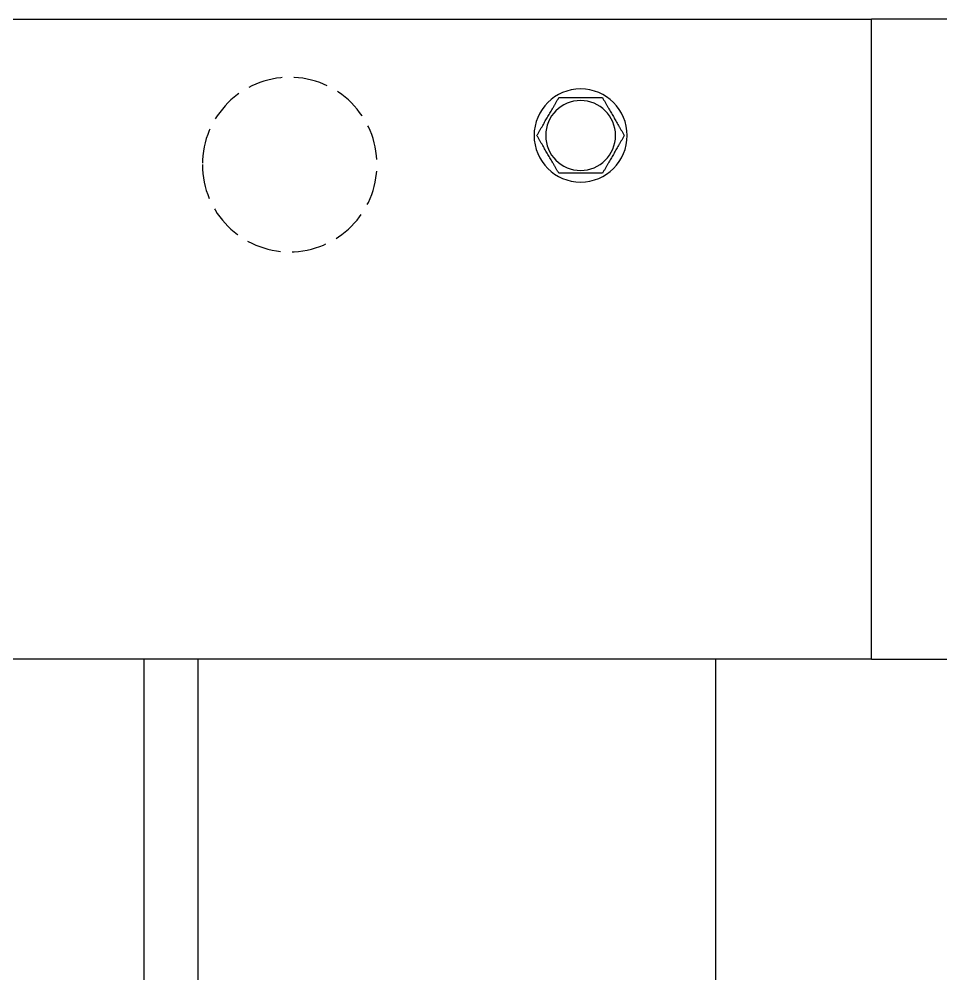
# Model space of a CAD drawing. Header units: millimetres. Extents: x -383313 to -161684, y -117025 to 99224.
# Drawn here: x -337992.4 to -337834, y -7533.2 to -7369.1 of the extents above; entities that cross this region are included whole.
import ezdxf

# ---------------------------------------------------------------- set-up
doc = ezdxf.new("R2010")
doc.units = ezdxf.units.MM
doc.header["$MEASUREMENT"] = 0
doc.linetypes.add('DASHED', pattern=[0.75, 0.5, -0.25])
doc.linetypes.add('ESKD_shtrih', pattern=[4, 3, -1])

# ---------------------------------------------------------------- blocks, each defined once
blk = doc.blocks.new('*U114')
at = {"color": 3}
for p, q in [((0, -470), (-1500, -470)), ((0, -470), (0, -476.3)), ((0, -476.3), (0, -580)), ((-332, -580), (0, -580))]:
    blk.add_line(p, q, dxfattribs=at)
blk = doc.blocks.new('A$Cdbab0bab')
at = {"color": 3}
for p, q in [((1875, 462), (1875, -470)), ((1884.19, -470), (1884.19, 457)), ((1973.19, -470), (1973.19, 457)), ((2000, -470), (0, -470)), ((2000, -470), (2000, -476.3)), ((2000, -476.3), (2000, -580)), ((1543, -580), (2000, -580))]:
    blk.add_line(p, q, dxfattribs=at)
at = {"color": 94, "linetype": 'ESKD_shtrih', "ltscale": 2}
blk.add_circle((1900, -555), 15, dxfattribs=at)
at = {"color": 3}
for radius in [8, 6]:
    blk.add_circle((1950, -560), radius, dxfattribs=at)
for points in [[(1946.25, -553.5), (1944.37, -556.75), (1942.49, -560)], [(1953.75, -553.5), (1950, -553.5), (1946.25, -553.5)], [(1957.51, -560), (1955.63, -556.75), (1953.75, -553.5)], [(1942.49, -560), (1944.37, -563.25), (1946.25, -566.5)], [(1953.75, -566.5), (1955.63, -563.25), (1957.51, -560)], [(1946.25, -566.5), (1950, -566.5), (1953.75, -566.5)]]:
    blk.add_rational_spline(points, [1.2245094272, 1.41394169484, 1.2245094272], degree=2, dxfattribs=at)

msp = doc.modelspace()

# ---------------------------------------------------------------- block references
at = {"linetype": 'DASHED', "xscale": -1, "rotation": 180}
msp.add_blockref('A$Cdbab0bab', (-339845.92357, -7949.1439), dxfattribs=at)
at = {"rotation": 180}
msp.add_blockref('*U114', (-337845.92357, -7949.1439), dxfattribs=at)

doc.saveas('drawing.dxf')
